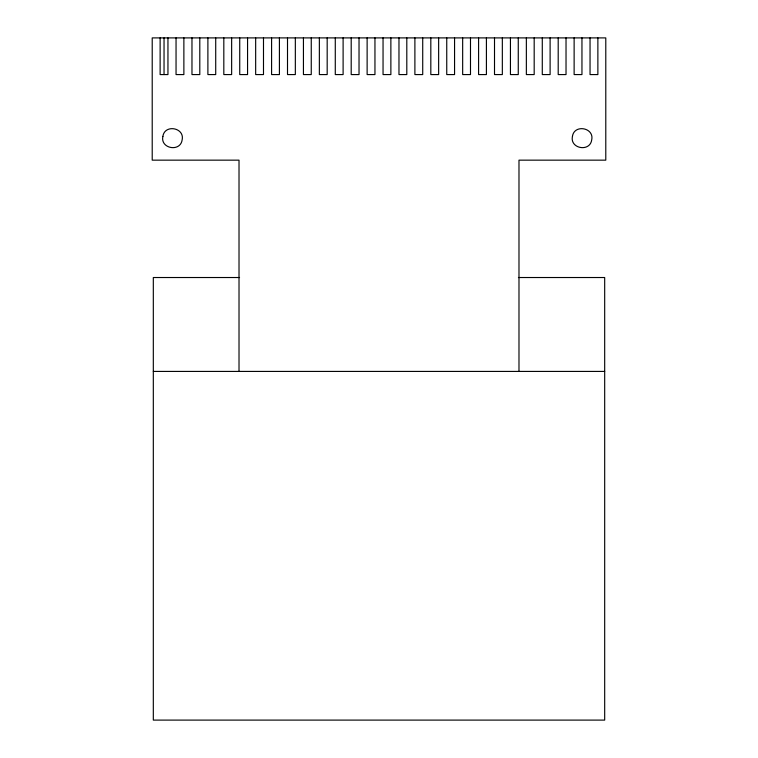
<?xml version="1.0" encoding="UTF-8"?>
<svg xmlns="http://www.w3.org/2000/svg" width="758" height="758" viewBox="0 0 758 758"><rect width="100%" height="100%" fill="white"/><g stroke="black" fill="none" stroke-linecap="round" stroke-linejoin="round"><path stroke-width="1.14" d="M239.566 277.523L153.315 277.523L153.315 720.1L604.685 720.1L604.685 277.523L518.434 277.523M153.315 371.42L604.685 371.42M597.873 37.9L597.873 74.578L590.046 74.578L590.046 37.9M581.955 37.9L581.955 74.578L574.128 74.578L574.128 37.9M566.027 37.9L566.027 74.578L558.201 74.578L558.201 37.9M550.109 37.9L550.109 74.578L542.283 74.578L542.283 37.9M534.182 37.9L534.182 74.578L526.355 74.578L526.355 37.9M518.984 371.42L518.984 160.156L605.784 160.156L605.784 37.9L152.216 37.9L152.216 160.156L239.016 160.156L239.016 371.42M518.264 37.9L518.264 74.578L510.437 74.578L510.437 37.9M502.336 37.9L502.336 74.578L494.51 74.578L494.51 37.9M486.409 37.9L486.409 74.578L478.592 74.578L478.592 37.9M470.491 37.9L470.491 74.578L462.664 74.578L462.664 37.9M454.563 37.9L454.563 74.578L446.746 74.578L446.746 37.9M438.645 37.9L438.645 74.578L430.819 74.578L430.819 37.9M422.718 37.9L422.718 74.578L414.891 74.578L414.891 37.9M406.8 37.9L406.8 74.578L398.973 74.578L398.973 37.9M390.872 37.9L390.872 74.578L383.046 74.578L383.046 37.9M374.954 37.9L374.954 74.578L367.128 74.578L367.128 37.9M359.027 37.9L359.027 74.578L351.2 74.578L351.2 37.9M343.109 37.9L343.109 74.578L335.282 74.578L335.282 37.9M327.181 37.9L327.181 74.578L319.355 74.578L319.355 37.9M311.254 37.9L311.254 74.578L303.437 74.578L303.437 37.9M295.336 37.9L295.336 74.578L287.509 74.578L287.509 37.9M279.408 37.9L279.408 74.578L271.591 74.578L271.591 37.9M263.49 37.9L263.49 74.578L255.664 74.578L255.664 37.9M247.563 37.9L247.563 74.578L239.736 74.578L239.736 37.9M231.645 37.9L231.645 74.578L223.818 74.578L223.818 37.9M215.717 37.9L215.717 74.578L207.891 74.578L207.891 37.9M199.799 37.9L199.799 74.578L191.973 74.578L191.973 37.9M183.872 37.9L183.872 74.578L176.046 74.578L176.046 37.9M167.954 37.9L167.954 74.578L160.127 74.578L160.127 37.9M164.041 37.9L164.041 74.578M162.875 136.449C160.146 148.757 180.489 152.349 182.138 139.851C184.867 127.543 164.524 123.952 162.875 136.449M572.442 136.449C569.713 148.757 590.056 152.349 591.704 139.851C594.433 127.543 574.09 123.952 572.442 136.449"/></g></svg>
